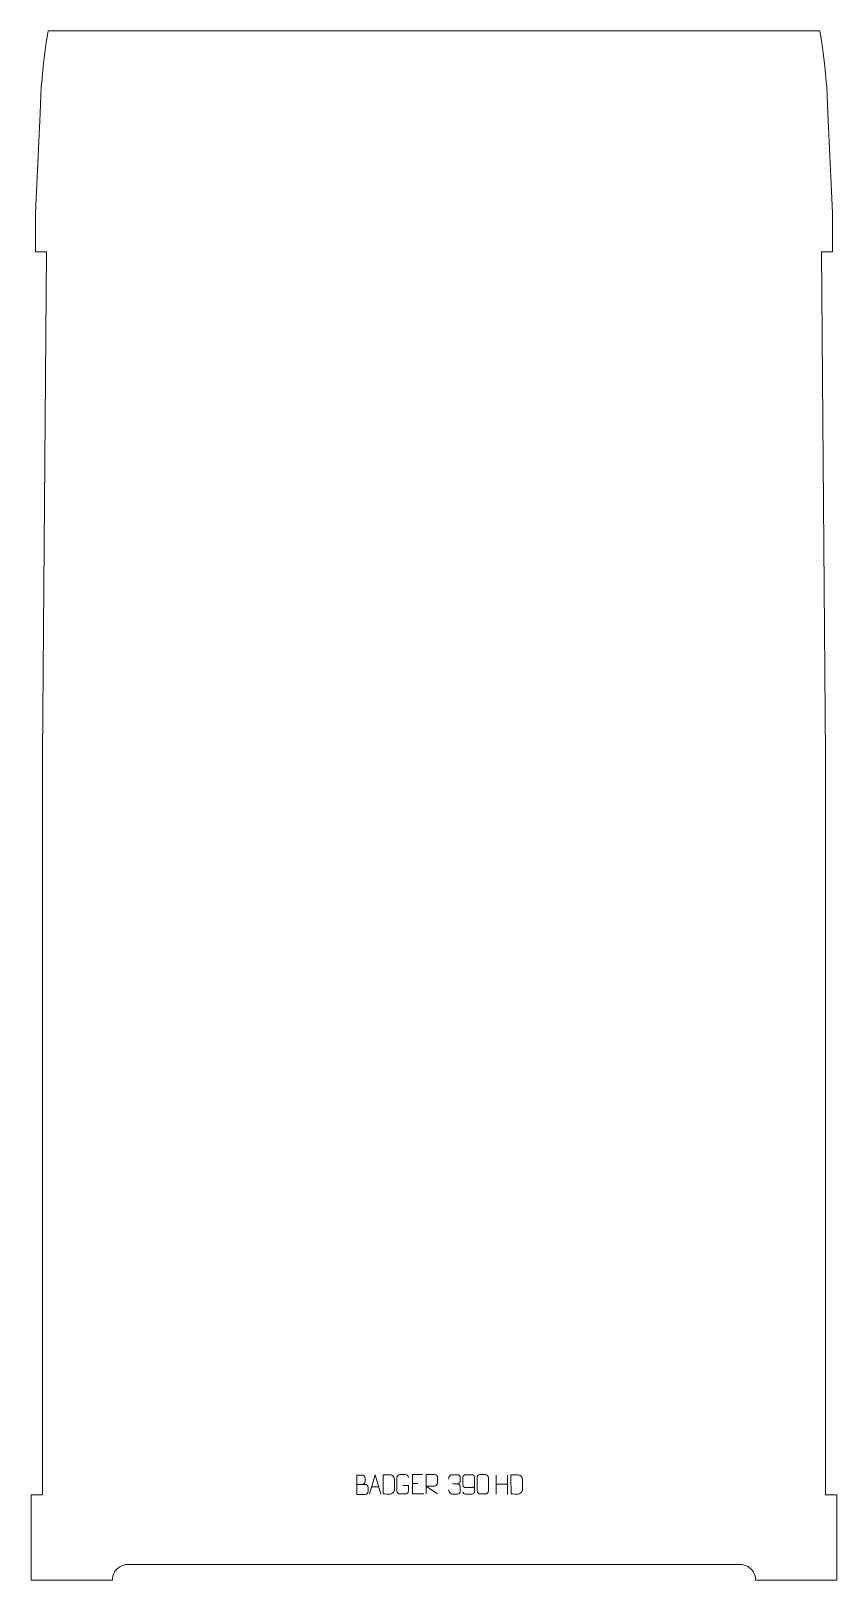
# Model space of a CAD drawing. Header units: millimetres. Extents: x -520 to 520, y -1282 to 718.
import ezdxf

# ---------------------------------------------------------------- set-up
doc = ezdxf.new("R2010")
doc.units = ezdxf.units.MM
doc.header["$MEASUREMENT"] = 0
doc.layers.add('layer 1', color=7, linetype='Continuous')

msp = doc.modelspace()

# ---------------------------------------------------------------- linework, layer by layer
at = {"layer": 'layer 1', "color": 242, "lineweight": 9}
msp.add_open_spline([(508.201, 611.3599), (508.201, 611.3599), (513.9999, 482.5003), (513.9999, 482.5003), (513.9999, 482.5003), (513.9999, 482.5003), (513.9999, 432.5007), (513.9999, 432.5007), (513.9999, 432.5007), (513.9999, 432.5007), (500.0003, 432.5007), (500.0003, 432.5007), (500.0003, 432.5007), (500.0003, 432.5007), (504.9998, -217.4999), (504.9998, -217.4999), (504.9998, -217.4999), (504.9998, -217.4999), (504.9998, -1172.4992), (504.9998, -1172.4992), (504.9998, -1172.4992), (504.9998, -1172.4992), (519.9997, -1172.4992), (519.9997, -1172.4992), (519.9997, -1172.4992), (519.9997, -1172.4992), (519.9997, -1282.4991), (519.9997, -1282.4991), (519.9997, -1282.4991), (519.9997, -1282.4991), (415.0002, -1282.4991), (415.0002, -1282.4991), (415.0002, -1282.4991), (415.0002, -1282.4991), (414.8287, -1279.888), (414.8287, -1279.888), (414.8287, -1279.888), (414.8287, -1279.888), (414.3189, -1277.3225), (414.3189, -1277.3225), (414.3189, -1277.3225), (414.3189, -1277.3225), (413.478, -1274.8455), (413.478, -1274.8455), (413.478, -1274.8455), (413.478, -1274.8455), (412.32, -1272.4992), (412.32, -1272.4992), (412.32, -1272.4992), (412.32, -1272.4992), (410.8664, -1270.324), (410.8664, -1270.324), (410.8664, -1270.324), (410.8664, -1270.324), (409.1418, -1268.3572), (409.1418, -1268.3572), (409.1418, -1268.3572), (409.1418, -1268.3572), (407.175, -1266.6313), (407.175, -1266.6313), (407.175, -1266.6313), (407.175, -1266.6313), (405.0003, -1265.1777), (405.0003, -1265.1777), (405.0003, -1265.1777), (405.0003, -1265.1777), (402.6535, -1264.0211), (402.6535, -1264.0211), (402.6535, -1264.0211), (402.6535, -1264.0211), (400.177, -1263.1805), (400.177, -1263.1805), (400.177, -1263.1805), (400.177, -1263.1805), (397.6097, -1262.6704), (397.6097, -1262.6704), (397.6097, -1262.6704), (397.6097, -1262.6704), (394.9999, -1262.4989), (394.9999, -1262.4989), (394.9999, -1262.4989), (394.9999, -1262.4989), (-394.9999, -1262.4989), (-394.9999, -1262.4989), (-394.9999, -1262.4989), (-394.9999, -1262.4989), (-397.6102, -1262.6704), (-397.6102, -1262.6704), (-397.6102, -1262.6704), (-397.6102, -1262.6704), (-400.1757, -1263.1805), (-400.1757, -1263.1805), (-400.1757, -1263.1805), (-400.1757, -1263.1805), (-402.654, -1264.0211), (-402.654, -1264.0211), (-402.654, -1264.0211), (-402.654, -1264.0211), (-405.0003, -1265.1777), (-405.0003, -1265.1777), (-405.0003, -1265.1777), (-405.0003, -1265.1777), (-407.1755, -1266.6313), (-407.1755, -1266.6313), (-407.1755, -1266.6313), (-407.1755, -1266.6313), (-409.1419, -1268.3572), (-409.1419, -1268.3572), (-409.1419, -1268.3572), (-409.1419, -1268.3572), (-410.8669, -1270.324), (-410.8669, -1270.324), (-410.8669, -1270.324), (-410.8669, -1270.324), (-412.3205, -1272.4992), (-412.3205, -1272.4992), (-412.3205, -1272.4992), (-412.3205, -1272.4992), (-413.4767, -1274.8455), (-413.4767, -1274.8455), (-413.4767, -1274.8455), (-413.4767, -1274.8455), (-414.3177, -1277.3225), (-414.3177, -1277.3225), (-414.3177, -1277.3225), (-414.3177, -1277.3225), (-414.8291, -1279.888), (-414.8291, -1279.888), (-414.8291, -1279.888), (-414.8291, -1279.888), (-414.9993, -1282.4991), (-414.9993, -1282.4991), (-414.9993, -1282.4991), (-414.9993, -1282.4991), (-519.9997, -1282.4991), (-519.9997, -1282.4991), (-519.9997, -1282.4991), (-519.9997, -1282.4991), (-519.9997, -1172.4992), (-519.9997, -1172.4992), (-519.9997, -1172.4992), (-519.9997, -1172.4992), (-504.9986, -1172.4992), (-504.9986, -1172.4992), (-504.9986, -1172.4992), (-504.9986, -1172.4992), (-504.9986, -217.4999), (-504.9986, -217.4999), (-504.9986, -217.4999), (-504.9986, -217.4999), (-499.9995, 432.5007), (-499.9995, 432.5007), (-499.9995, 432.5007), (-499.9995, 432.5007), (-513.999, 432.5007), (-513.999, 432.5007), (-513.999, 432.5007), (-513.999, 432.5007), (-513.999, 482.5003), (-513.999, 482.5003), (-513.999, 482.5003), (-513.999, 482.5003), (-508.2015, 611.3599), (-508.2015, 611.3599), (-508.2015, 611.3599), (-508.2015, 611.3599), (-506.6714, 645.3401), (-506.6714, 645.3401), (-506.6714, 645.3401), (-506.6714, 645.3401), (-506.1965, 651.9769), (-506.1965, 651.9769), (-506.1965, 651.9769), (-506.1965, 651.9769), (-505.319, 662.1075), (-505.319, 662.1075), (-505.319, 662.1075), (-505.319, 662.1075), (-504.2926, 672.2225), (-504.2926, 672.2225), (-504.2926, 672.2225), (-504.2926, 672.2225), (-503.1164, 682.3223), (-503.1164, 682.3223), (-503.1164, 682.3223), (-503.1164, 682.3223), (-501.79, 692.4038), (-501.79, 692.4038), (-501.79, 692.4038), (-501.79, 692.4038), (-500.3164, 702.4654), (-500.3164, 702.4654), (-500.3164, 702.4654), (-500.3164, 702.4654), (-498.6913, 712.5027), (-498.6913, 712.5027), (-498.6913, 712.5027), (-498.6913, 712.5027), (-497.8073, 717.5004), (-497.8073, 717.5004), (-497.8073, 717.5004), (-497.8073, 717.5004), (497.8073, 717.5004), (497.8073, 717.5004), (497.8073, 717.5004), (497.8073, 717.5004), (498.6926, 712.5027), (498.6926, 712.5027), (498.6926, 712.5027), (498.6926, 712.5027), (500.316, 702.4654), (500.316, 702.4654), (500.316, 702.4654), (500.316, 702.4654), (501.7909, 692.4038), (501.7909, 692.4038), (501.7909, 692.4038), (501.7909, 692.4038), (503.116, 682.3223), (503.116, 682.3223), (503.116, 682.3223), (503.116, 682.3223), (504.2939, 672.2225), (504.2939, 672.2225), (504.2939, 672.2225), (504.2939, 672.2225), (505.3198, 662.1075), (505.3198, 662.1075), (505.3198, 662.1075), (505.3198, 662.1075), (506.196, 651.9769), (506.196, 651.9769), (506.196, 651.9769), (506.196, 651.9769), (506.6723, 645.3401), (506.6723, 645.3401), (506.6723, 645.3401), (506.6723, 645.3401), (508.201, 611.3599), (508.201, 611.3599)], degree=3, knots=[0, 0, 0, 0, 0.016393443, 0.016393443, 0.016393443, 0.016393443, 0.032786885, 0.032786885, 0.032786885, 0.032786885, 0.049180328, 0.049180328, 0.049180328, 0.049180328, 0.06557377, 0.06557377, 0.06557377, 0.06557377, 0.081967213, 0.081967213, 0.081967213, 0.081967213, 0.098360656, 0.098360656, 0.098360656, 0.098360656, 0.114754098, 0.114754098, 0.114754098, 0.114754098, 0.131147541, 0.131147541, 0.131147541, 0.131147541, 0.147540984, 0.147540984, 0.147540984, 0.147540984, 0.163934426, 0.163934426, 0.163934426, 0.163934426, 0.180327869, 0.180327869, 0.180327869, 0.180327869, 0.196721311, 0.196721311, 0.196721311, 0.196721311, 0.213114754, 0.213114754, 0.213114754, 0.213114754, 0.229508197, 0.229508197, 0.229508197, 0.229508197, 0.245901639, 0.245901639, 0.245901639, 0.245901639, 0.262295082, 0.262295082, 0.262295082, 0.262295082, 0.278688525, 0.278688525, 0.278688525, 0.278688525, 0.295081967, 0.295081967, 0.295081967, 0.295081967, 0.31147541, 0.31147541, 0.31147541, 0.31147541, 0.327868852, 0.327868852, 0.327868852, 0.327868852, 0.344262295, 0.344262295, 0.344262295, 0.344262295, 0.360655738, 0.360655738, 0.360655738, 0.360655738, 0.37704918, 0.37704918, 0.37704918, 0.37704918, 0.393442623, 0.393442623, 0.393442623, 0.393442623, 0.409836066, 0.409836066, 0.409836066, 0.409836066, 0.426229508, 0.426229508, 0.426229508, 0.426229508, 0.442622951, 0.442622951, 0.442622951, 0.442622951, 0.459016393, 0.459016393, 0.459016393, 0.459016393, 0.475409836, 0.475409836, 0.475409836, 0.475409836, 0.491803279, 0.491803279, 0.491803279, 0.491803279, 0.508196721, 0.508196721, 0.508196721, 0.508196721, 0.524590164, 0.524590164, 0.524590164, 0.524590164, 0.540983607, 0.540983607, 0.540983607, 0.540983607, 0.557377049, 0.557377049, 0.557377049, 0.557377049, 0.573770492, 0.573770492, 0.573770492, 0.573770492, 0.590163934, 0.590163934, 0.590163934, 0.590163934, 0.606557377, 0.606557377, 0.606557377, 0.606557377, 0.62295082, 0.62295082, 0.62295082, 0.62295082, 0.639344262, 0.639344262, 0.639344262, 0.639344262, 0.655737705, 0.655737705, 0.655737705, 0.655737705, 0.672131148, 0.672131148, 0.672131148, 0.672131148, 0.68852459, 0.68852459, 0.68852459, 0.68852459, 0.704918033, 0.704918033, 0.704918033, 0.704918033, 0.721311475, 0.721311475, 0.721311475, 0.721311475, 0.737704918, 0.737704918, 0.737704918, 0.737704918, 0.754098361, 0.754098361, 0.754098361, 0.754098361, 0.770491803, 0.770491803, 0.770491803, 0.770491803, 0.786885246, 0.786885246, 0.786885246, 0.786885246, 0.803278689, 0.803278689, 0.803278689, 0.803278689, 0.819672131, 0.819672131, 0.819672131, 0.819672131, 0.836065574, 0.836065574, 0.836065574, 0.836065574, 0.852459016, 0.852459016, 0.852459016, 0.852459016, 0.868852459, 0.868852459, 0.868852459, 0.868852459, 0.885245902, 0.885245902, 0.885245902, 0.885245902, 0.901639344, 0.901639344, 0.901639344, 0.901639344, 0.918032787, 0.918032787, 0.918032787, 0.918032787, 0.93442623, 0.93442623, 0.93442623, 0.93442623, 0.950819672, 0.950819672, 0.950819672, 0.950819672, 0.967213115, 0.967213115, 0.967213115, 0.967213115, 1, 1, 1, 1], dxfattribs=at)
at = {"layer": 'layer 1', "color": 250, "lineweight": 9}
for points, knots in [([(-99.7681, -1158.9806), (-96.1295, -1158.9802), (-92.5424, -1158.9802), (-88.903, -1158.9806), (-88.903, -1158.9806), (-86.9276, -1158.9979), (-85.004, -1160.734), (-85.004, -1162.7836), (-85.004, -1162.7836), (-85.0044, -1163.9122), (-85.0044, -1166.9616), (-85.004, -1168.0905), (-85.004, -1168.0905), (-84.9864, -1169.9484), (-86.5285, -1171.9623), (-88.85, -1171.9454), (-88.85, -1171.9454), (-92.4898, -1171.945), (-96.1292, -1171.945), (-99.7681, -1171.9454), (-99.7681, -1171.9454), (-99.7681, -1163.6271), (-99.7681, -1155.3093), (-99.7681, -1146.9918), (-99.7681, -1146.9918), (-97.3944, -1146.9918), (-95.0203, -1146.9918), (-92.6461, -1146.9918), (-92.6461, -1146.9918), (-90.9653, -1146.9742), (-88.8685, -1148.8847), (-88.8508, -1150.8471), (-88.8508, -1150.8471), (-88.8512, -1152.9132), (-88.8512, -1153.0592), (-88.8508, -1155.1257), (-88.8508, -1155.1257), (-88.8335, -1157.1918), (-90.688, -1158.9979), (-92.698, -1158.9806)], [0, 0, 0, 0, 0.090909091, 0.090909091, 0.090909091, 0.090909091, 0.181818182, 0.181818182, 0.181818182, 0.181818182, 0.272727273, 0.272727273, 0.272727273, 0.272727273, 0.363636364, 0.363636364, 0.363636364, 0.363636364, 0.454545455, 0.454545455, 0.454545455, 0.454545455, 0.545454545, 0.545454545, 0.545454545, 0.545454545, 0.636363636, 0.636363636, 0.636363636, 0.636363636, 0.727272727, 0.727272727, 0.727272727, 0.727272727, 0.818181818, 0.818181818, 0.818181818, 0.818181818, 1, 1, 1, 1]), ([(-83.3835, -1171.4573), (-83.3835, -1171.4573), (-76.0125, -1146.5038), (-76.0125, -1146.5038), (-76.0125, -1146.5038), (-76.0125, -1146.5038), (-68.4426, -1171.4573), (-68.4426, -1171.4573)], [0, 0, 0, 0, 0.333333333, 0.333333333, 0.333333333, 0.333333333, 1, 1, 1, 1]), ([(-65.6198, -1171.4292), (-63.288, -1171.4288), (-58.3378, -1171.4528), (-56.0063, -1171.4531), (-56.0063, -1171.4531), (-54.0813, -1171.5585), (-50.7627, -1168.0169), (-50.7739, -1165.9996), (-50.7739, -1165.9996), (-50.7743, -1160.2295), (-50.7743, -1158.0598), (-50.7739, -1152.2905), (-50.7739, -1152.2905), (-50.7782, -1150.1524), (-54.1527, -1146.4923), (-56.3051, -1146.5058), (-56.3051, -1146.5058), (-58.6308, -1146.5058), (-63.3551, -1146.5058), (-65.6812, -1146.5058), (-65.6812, -1146.5058), (-65.6808, -1152.2527), (-65.6195, -1165.6819), (-65.6198, -1171.4292)], [0, 0, 0, 0, 0.142857143, 0.142857143, 0.142857143, 0.142857143, 0.285714286, 0.285714286, 0.285714286, 0.285714286, 0.428571429, 0.428571429, 0.428571429, 0.428571429, 0.571428571, 0.571428571, 0.571428571, 0.571428571, 0.714285714, 0.714285714, 0.714285714, 0.714285714, 1, 1, 1, 1]), ([(-40.2225, -1160.3155), (-40.2225, -1160.3155), (-33.0544, -1160.3155), (-33.0544, -1160.3155), (-33.0544, -1160.3155), (-33.0544, -1160.3155), (-33.0544, -1167.4836), (-33.0544, -1167.4836), (-33.0544, -1167.4836), (-33.1941, -1169.807), (-34.8713, -1171.2866), (-37.0191, -1171.2974), (-37.0191, -1171.2974), (-39.3509, -1171.297), (-41.6829, -1171.297), (-44.0144, -1171.2974), (-44.0144, -1171.2974), (-45.9393, -1171.4028), (-47.9115, -1169.5183), (-47.9003, -1167.501), (-47.9003, -1167.501), (-47.8999, -1161.7309), (-47.8999, -1155.9612), (-47.9003, -1150.1919), (-47.9003, -1150.1919), (-47.8961, -1148.0538), (-46.1493, -1146.3346), (-43.997, -1146.348), (-43.997, -1146.348), (-41.6713, -1146.348), (-39.3452, -1146.348), (-37.0191, -1146.348), (-37.0191, -1146.348), (-35.0724, -1146.3126), (-33.081, -1147.8041), (-33.0544, -1150.2418)], [0, 0, 0, 0, 0.1, 0.1, 0.1, 0.1, 0.2, 0.2, 0.2, 0.2, 0.3, 0.3, 0.3, 0.3, 0.4, 0.4, 0.4, 0.4, 0.5, 0.5, 0.5, 0.5, 0.6, 0.6, 0.6, 0.6, 0.7, 0.7, 0.7, 0.7, 0.8, 0.8, 0.8, 0.8, 1, 1, 1, 1]), ([(-14.9506, -1146.1009), (-14.9506, -1146.1009), (-27.8245, -1146.1009), (-27.8245, -1146.1009), (-27.8245, -1146.1009), (-27.8245, -1146.1009), (-27.8245, -1171.0545), (-27.8245, -1171.0545), (-27.8245, -1171.0545), (-27.8245, -1171.0545), (-12.9587, -1171.0545), (-12.9587, -1171.0545)], [0, 0, 0, 0, 0.25, 0.25, 0.25, 0.25, 0.5, 0.5, 0.5, 0.5, 1, 1, 1, 1]), ([(-10.0787, -1171.3), (-10.0787, -1171.3), (-10.0787, -1146.3465), (-10.0787, -1146.3465), (-10.0787, -1146.3465), (-6.4839, -1146.3465), (-2.8884, -1146.3465), (0.7068, -1146.3465), (0.7068, -1146.3465), (3.0321, -1146.3842), (4.5894, -1147.8742), (4.5853, -1150.2406), (4.5853, -1150.2406), (4.5849, -1152.2761), (4.5849, -1155.3355), (4.5853, -1157.3715), (4.5853, -1157.3715), (4.5788, -1159.247), (2.7665, -1161.1888), (0.757, -1161.2079), (0.757, -1161.2079), (0.757, -1161.2079), (-10.0787, -1161.2079), (-10.0787, -1161.2079), (-10.0787, -1161.2079), (-10.0787, -1161.2079), (4.576, -1171.3), (4.576, -1171.3)], [0, 0, 0, 0, 0.125, 0.125, 0.125, 0.125, 0.25, 0.25, 0.25, 0.25, 0.375, 0.375, 0.375, 0.375, 0.5, 0.5, 0.5, 0.5, 0.625, 0.625, 0.625, 0.625, 0.75, 0.75, 0.75, 0.75, 1, 1, 1, 1]), ([(19.181, -1152.1881), (19.181, -1152.1881), (19.181, -1150.3309), (19.181, -1150.3309), (19.181, -1150.3309), (19.1667, -1148.589), (21.8312, -1146.4709), (23.8903, -1146.4936), (23.8903, -1146.4936), (25.9544, -1146.4936), (28.0184, -1146.4936), (30.0821, -1146.4936), (30.0821, -1146.4936), (32.2766, -1146.4848), (33.8749, -1148.3316), (33.9193, -1150.2437), (33.9193, -1150.2437), (33.9189, -1151.6788), (33.9189, -1153.1139), (33.9193, -1154.5494), (33.9193, -1154.5494), (33.8707, -1156.2029), (32.2681, -1158.4329), (30.0698, -1158.4229), (30.0698, -1158.4229), (32.2735, -1158.4341), (33.8815, -1160.2373), (33.9355, -1162.2968), (33.9355, -1162.2968), (33.9351, -1164.0815), (33.9351, -1165.8662), (33.9355, -1167.6513), (33.9355, -1167.6513), (33.9456, -1169.7127), (31.8907, -1171.4758), (30.0698, -1171.4677), (30.0698, -1171.4677), (28.0045, -1171.4674), (25.9393, -1171.4674), (23.8737, -1171.4677), (23.8737, -1171.4677), (21.7051, -1171.4562), (19.1741, -1169.056), (19.1555, -1167.5942), (19.1555, -1167.5942), (19.1555, -1167.5942), (19.1555, -1165.6856), (19.1555, -1165.6856)], [0, 0, 0, 0, 0.076923077, 0.076923077, 0.076923077, 0.076923077, 0.153846154, 0.153846154, 0.153846154, 0.153846154, 0.230769231, 0.230769231, 0.230769231, 0.230769231, 0.307692308, 0.307692308, 0.307692308, 0.307692308, 0.384615385, 0.384615385, 0.384615385, 0.384615385, 0.461538462, 0.461538462, 0.461538462, 0.461538462, 0.538461538, 0.538461538, 0.538461538, 0.538461538, 0.615384615, 0.615384615, 0.615384615, 0.615384615, 0.692307692, 0.692307692, 0.692307692, 0.692307692, 0.769230769, 0.769230769, 0.769230769, 0.769230769, 0.846153846, 0.846153846, 0.846153846, 0.846153846, 1, 1, 1, 1]), ([(37.3869, -1168.6317), (37.411, -1169.9712), (38.7672, -1171.6245), (40.3391, -1171.5901), (40.3391, -1171.5901), (43.3239, -1171.5898), (46.3091, -1171.5898), (49.2945, -1171.5901), (49.2945, -1171.5901), (50.5136, -1171.6051), (52.2418, -1170.1675), (52.2468, -1168.6317), (52.2468, -1168.6317), (52.2465, -1162.2713), (52.2465, -1155.9105), (52.2468, -1149.5497), (52.2468, -1149.5497), (52.2421, -1148.3868), (50.5136, -1146.6157), (49.2945, -1146.5913), (49.2945, -1146.5913), (46.3091, -1146.5916), (43.3239, -1146.5916), (40.3391, -1146.5913), (40.3391, -1146.5913), (39.061, -1146.6351), (37.3913, -1148.2496), (37.3869, -1149.5497), (37.3869, -1149.5497), (37.3869, -1153.1331), (37.3869, -1156.7161), (37.3869, -1160.2989), (37.3869, -1160.2989), (37.4254, -1161.7771), (39.0081, -1163.21), (40.3391, -1163.2079), (40.3391, -1163.2079), (43.3239, -1163.2082), (46.3091, -1163.2082), (49.2945, -1163.2079), (49.2945, -1163.2079), (50.624, -1163.2129), (52.267, -1161.7057), (52.2253, -1160.2771)], [0, 0, 0, 0, 0.083333333, 0.083333333, 0.083333333, 0.083333333, 0.166666667, 0.166666667, 0.166666667, 0.166666667, 0.25, 0.25, 0.25, 0.25, 0.333333333, 0.333333333, 0.333333333, 0.333333333, 0.416666667, 0.416666667, 0.416666667, 0.416666667, 0.5, 0.5, 0.5, 0.5, 0.583333333, 0.583333333, 0.583333333, 0.583333333, 0.666666667, 0.666666667, 0.666666667, 0.666666667, 0.75, 0.75, 0.75, 0.75, 0.833333333, 0.833333333, 0.833333333, 0.833333333, 1, 1, 1, 1]), ([(59.4893, -1146.4011), (61.815, -1146.4011), (64.1411, -1146.4011), (66.4672, -1146.4011), (66.4672, -1146.4011), (68.4138, -1146.3655), (70.4052, -1147.8571), (70.4319, -1150.2947), (70.4319, -1150.2947), (70.4315, -1156.0416), (70.4315, -1161.7889), (70.4319, -1167.5366), (70.4319, -1167.5366), (70.2921, -1169.86), (68.6149, -1171.3396), (66.4672, -1171.3504), (66.4672, -1171.3504), (64.1353, -1171.35), (61.8034, -1171.35), (59.4719, -1171.3504), (59.4719, -1171.3504), (57.5469, -1171.4558), (55.5748, -1169.5713), (55.586, -1167.554), (55.586, -1167.554), (55.5863, -1161.7839), (55.5863, -1156.0142), (55.586, -1150.2449), (55.586, -1150.2449), (55.5902, -1148.1068), (57.3369, -1146.3876), (59.4893, -1146.4011)], [0, 0, 0, 0, 0.111111111, 0.111111111, 0.111111111, 0.111111111, 0.222222222, 0.222222222, 0.222222222, 0.222222222, 0.333333333, 0.333333333, 0.333333333, 0.333333333, 0.444444444, 0.444444444, 0.444444444, 0.444444444, 0.555555556, 0.555555556, 0.555555556, 0.555555556, 0.666666667, 0.666666667, 0.666666667, 0.666666667, 0.777777778, 0.777777778, 0.777777778, 0.777777778, 1, 1, 1, 1]), ([(99.3802, -1171.4292), (101.712, -1171.4288), (106.6622, -1171.4528), (108.9937, -1171.4531), (108.9937, -1171.4531), (110.9187, -1171.5585), (114.2373, -1168.0169), (114.2261, -1165.9996), (114.2261, -1165.9996), (114.2257, -1160.2295), (114.2257, -1158.0598), (114.2261, -1152.2905), (114.2261, -1152.2905), (114.2218, -1150.1524), (110.8473, -1146.4923), (108.6949, -1146.5058), (108.6949, -1146.5058), (106.3692, -1146.5058), (101.6449, -1146.5058), (99.3188, -1146.5058), (99.3188, -1146.5058), (99.3192, -1152.2527), (99.3805, -1165.6819), (99.3802, -1171.4292)], [0, 0, 0, 0, 0.142857143, 0.142857143, 0.142857143, 0.142857143, 0.285714286, 0.285714286, 0.285714286, 0.285714286, 0.428571429, 0.428571429, 0.428571429, 0.428571429, 0.571428571, 0.571428571, 0.571428571, 0.571428571, 0.714285714, 0.714285714, 0.714285714, 0.714285714, 1, 1, 1, 1])]:
    msp.add_open_spline(points, degree=3, knots=knots, dxfattribs=at)
for points in [[(-27.8245, -1157.9806), (-27.8245, -1157.9806), (-20.6564, -1157.9806), (-20.6564, -1157.9806)], [(23.8907, -1158.4333), (23.8907, -1158.4333), (30.0871, -1158.4333), (30.0871, -1158.4333)], [(80.2765, -1147.0335), (80.2765, -1147.0335), (80.2765, -1171.811), (80.2765, -1171.811)], [(80.2765, -1158.9158), (80.2765, -1158.9158), (94.9198, -1158.9154), (94.9198, -1158.9154)], [(94.9198, -1147.0335), (94.9198, -1147.0335), (94.9198, -1171.987), (94.9198, -1171.987)], [(-80.6609, -1162.2079), (-80.6609, -1162.2079), (-71.1652, -1162.2079), (-71.1652, -1162.2079)]]:
    msp.add_open_spline(points, degree=3, dxfattribs=at)

doc.saveas('drawing.dxf')
